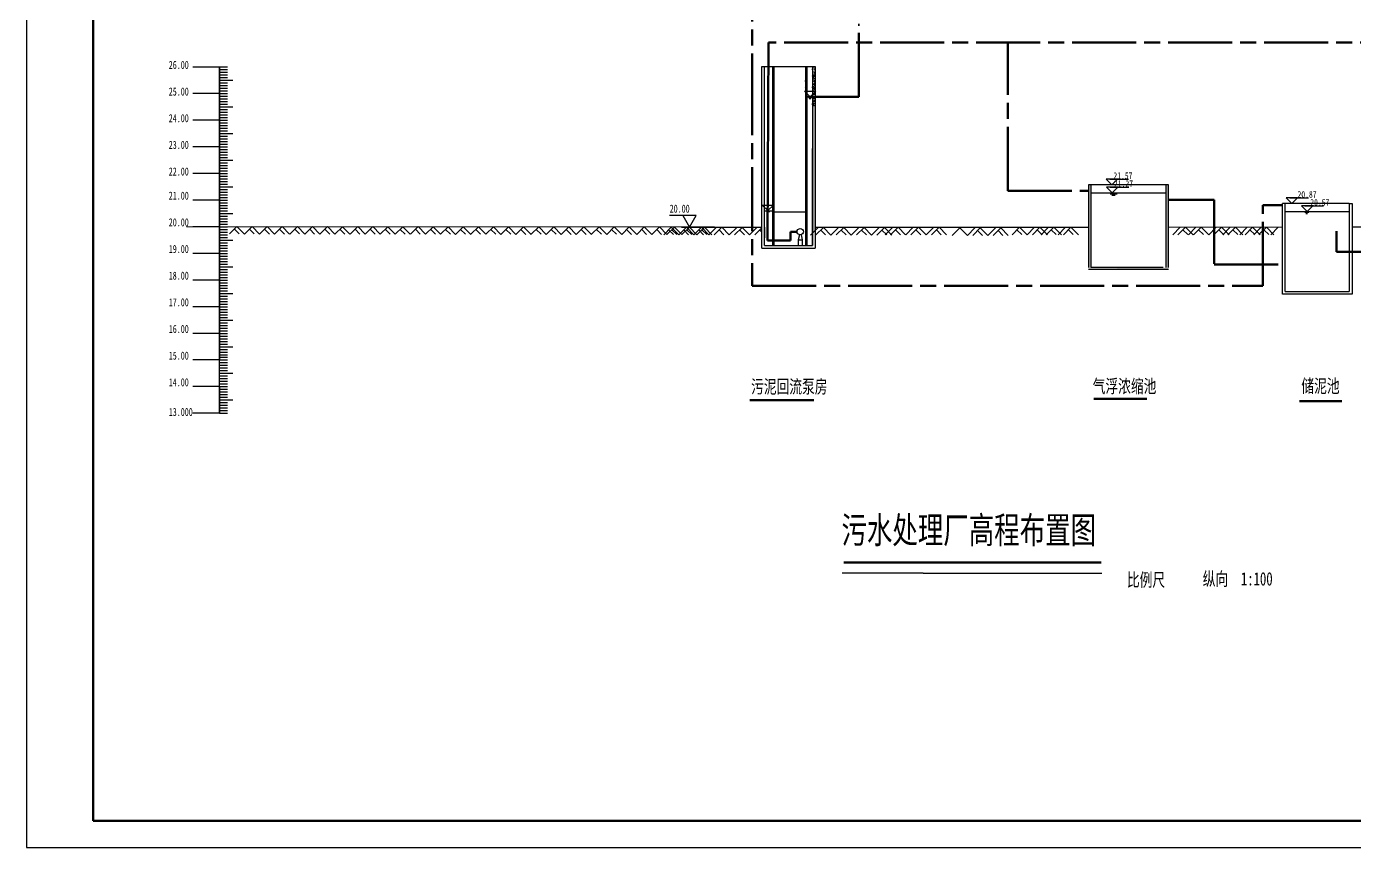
# Model space of a CAD drawing. Header units: millimetres. Extents: x 1678 to 6309, y 3797 to 4425.
# Drawn here: x 3637 to 4134.9, y 3813.7 to 4121.6 of the extents above; entities that cross this region are included whole.
import ezdxf
from ezdxf.enums import TextEntityAlignment as Align

# ---------------------------------------------------------------- set-up
doc = ezdxf.new("R2010")
doc.units = ezdxf.units.MM
for name, pattern in [('ACAD_ISO05W100', [33, 24, -3, 0, -3, 0, -3]), ('ACAD_ISO08W100', [36, 24, -3, 6, -3]), ('CENTER', [2, 1.25, -0.25, 0.25, -0.25])]:
    doc.linetypes.add(name, pattern=pattern)
for name, color, linetype in [('ZI', 50, 'Continuous'), ('地面', 7, 'Continuous'), ('文字', 7, 'Continuous'), ('比例尺', 7, 'Continuous'), ('污水构筑物', 250, 'Continuous')]:
    doc.layers.add(name, color=color, linetype=linetype)
for name, color, linetype, lineweight in [('回流污泥管', 82, 'ACAD_ISO05W100', 50), ('图层1', 7, 'Continuous', 53), ('标高', 250, 'Continuous', 20), ('污泥管线', 40, 'ACAD_ISO08W100', 50)]:
    doc.layers.add(name, color=color, linetype=linetype, lineweight=lineweight)
doc.styles.add('3', font='simfang.ttf', dxfattribs={"width": 0.7, "height": 3})
doc.styles.add('4', font='simfang.ttf', dxfattribs={"width": 0.7, "height": 8})
doc.styles.get("Standard").update_dxf_attribs({"font": 'arial.ttf'})
doc.styles.add('长仿宋', font='simfang.ttf', dxfattribs={"width": 0.7, "height": 4})
pattern_1 = [(50, (78122.5872, -102897.7678), (1.82184669, -0.159390855), [0.1905, -2.0955]), (355, (78122.5872, -102897.7678), (-0.35242826, 1.91056643), [0.1524, -1.6764]), (100.451, (78122.739, -102897.7811), (1.469425017, 1.751166878), [0.1619, -1.7809]), (46.1842, (78122.5872, -102897.2598), (2.71079041, -0.42042328), [0.28575, -3.14325]), (96.6356, (78122.813, -102897.2949), (2.374042345, 2.47425556), [0.24285, -2.67135]), (351.184, (78122.5872, -102897.2598), (2.37404606, 2.47425118), [0.2286, -2.5146]), (21, (78122.8412, -102897.3868), (1.516148798, -1.022655185), [0.1905, -2.0955]), (326, (78122.8412, -102897.3868), (0.618020283, 1.84187966), [0.1524, -1.6764]), (71.4514, (78122.9675, -102897.472), (2.134164908, 0.819228577), [0.1619, -1.7809]), (37.5, (78122.5872, -102897.7678), (0.0308860325, 0.8455503887), [0, -1.65608, 0, -1.7018, 0, -1.68275]), (7.5, (78122.5872, -102897.7678), (0.668196625, 1.001805748), [0, -0.97028, 0, -1.61798, 0, -0.64135]), (327.5, (78122.02076, -102897.7678), (1.3559059517, -0.05728744), [0, -0.635, 0, -1.9812, 0, -2.6289]), (317.5, (78121.7668, -102897.7678), (1.481291814, 0.25426491), [0, -0.8255, 0, -1.31572, 0, -1.8669])]

msp = doc.modelspace()

# ---------------------------------------------------------------- hatches: boundary and pattern name
h = msp.add_hatch()
h.set_pattern_fill('AR-CONC', color=256, scale=0.01, style=0)
h.set_pattern_definition(pattern_1)
h.paths.add_polyline_path([(3917.238, 4106.637), (3916.738, 4106.637), (3916.738, 4104.301), (3917.238, 4104.299)])
h = msp.add_hatch()
h.set_pattern_fill('AR-CONC', color=256, scale=0.01, style=0)
h.set_pattern_definition(pattern_1)
h.paths.add_polyline_path([(3929.559, 4106.637), (3929.059, 4106.637), (3929.059, 4103.842), (3929.559, 4103.847)])
h = msp.add_hatch()
h.set_pattern_fill('AR-CONC', color=256, scale=0.01, style=0)
h.set_pattern_definition(pattern_1)
h.paths.add_polyline_path([(3929.559, 4103.847), (3929.059, 4103.842), (3929.059, 4097.419), (3929.559, 4097.419)])
h = msp.add_hatch()
h.set_pattern_fill('AR-CONC', color=256, scale=0.01, style=0)
h.set_pattern_definition(pattern_1)
h.paths.add_polyline_path([(3932.706, 4106.637), (3931.706, 4106.637), (3931.706, 4103.867), (3932.706, 4103.876)])
h = msp.add_hatch()
h.set_pattern_fill('AR-CONC', color=256, scale=0.01, style=0)
h.set_pattern_definition(pattern_1)
h.paths.add_polyline_path([(3932.706, 4103.876), (3931.706, 4103.867), (3931.706, 4097.419), (3932.706, 4097.419)])
h = msp.add_hatch()
h.set_pattern_fill('AR-CONC', color=256, scale=0.01, style=0)
h.set_pattern_definition(pattern_1)
h.paths.add_polyline_path([(3929.559, 4096.534), (3929.059, 4097.034), (3929.059, 4039.538), (3929.559, 4039.538)])
h = msp.add_hatch()
h.set_pattern_fill('AR-CONC', color=256, scale=0.01, style=0)
h.set_pattern_definition(pattern_1)
h.paths.add_polyline_path([(3931.706, 4091.58), (3932.706, 4091.58), (3932.706, 4097.207), (3931.706, 4096.207)])
h = msp.add_hatch()
h.set_pattern_fill('AR-CONC', color=256, scale=0.01, style=0)
h.set_pattern_definition(pattern_1)
h.paths.add_polyline_path([(3931.706, 4044.194), (3932.706, 4045.203), (3932.706, 4091.58), (3931.706, 4091.58)])
h = msp.add_hatch()
h.set_pattern_fill('AR-CONC', color=256, scale=0.01, style=0)
h.set_pattern_definition([(50, (78181.6623, -102913.1455), (1.82184669, -0.159390855), [0.1905, -2.0955]), (355, (78181.6623, -102913.1455), (-0.35242826, 1.91056643), [0.1524, -1.6764]), (100.451, (78181.8141, -102913.1587), (1.469425017, 1.751166878), [0.1619, -1.7809]), (46.1842, (78181.6623, -102912.6375), (2.71079041, -0.42042328), [0.28575, -3.14325]), (96.6356, (78181.8882, -102912.6725), (2.374042345, 2.47425556), [0.24285, -2.67135]), (351.184, (78181.6623, -102912.6375), (2.37404606, 2.47425118), [0.2286, -2.5146]), (21, (78181.9163, -102912.7645), (1.516148798, -1.022655185), [0.1905, -2.0955]), (326, (78181.9163, -102912.7645), (0.618020283, 1.84187966), [0.1524, -1.6764]), (71.4514, (78182.0426, -102912.8497), (2.134164908, 0.819228577), [0.1619, -1.7809]), (37.5, (78181.6623, -102913.14545), (0.0308860325, 0.8455503887), [0, -1.65608, 0, -1.7018, 0, -1.68275]), (7.5, (78181.6623, -102913.14545), (0.668196625, 1.001805748), [0, -0.97028, 0, -1.61798, 0, -0.64135]), (327.5, (78181.09585, -102913.14545), (1.3559059517, -0.05728744), [0, -0.635, 0, -1.9812, 0, -2.6289]), (317.5, (78180.8418, -102913.1455), (1.481291814, 0.25426491), [0, -0.8255, 0, -1.31572, 0, -1.8669])])
h.paths.add_polyline_path([(4036.143, 4031.222), (4036.143, 4062.313), (4035.143, 4062.313), (4035.143, 4031.222), (4035.143, 4030.973), (4038.143, 4030.973), (4038.153, 4030.983), (4038.162, 4030.973), (4045.777, 4030.973), (4045.779, 4030.975), (4046.127, 4030.622), (4065.143, 4030.622), (4065.143, 4031.313), (4065.143, 4036.483), (4064.143, 4036.483), (4064.143, 4031.313), (4064.143, 4031.222), (4063.143, 4031.222)])
h = msp.add_hatch()
h.set_pattern_fill('AR-CONC', color=256, scale=0.01, style=0)
h.set_pattern_definition([(50, (78055.6153, -102913.061), (1.82184669, -0.159390855), [0.1905, -2.0955]), (355, (78055.6153, -102913.061), (-0.35242826, 1.91056643), [0.1524, -1.6764]), (100.451, (78055.7671, -102913.0743), (1.469425017, 1.751166878), [0.1619, -1.7809]), (46.1842, (78055.6153, -102912.553), (2.71079041, -0.42042328), [0.28575, -3.14325]), (96.6356, (78055.8412, -102912.588), (2.374042345, 2.47425556), [0.24285, -2.67135]), (351.184, (78055.6153, -102912.553), (2.37404606, 2.47425118), [0.2286, -2.5146]), (21, (78055.8693, -102912.68), (1.516148798, -1.022655185), [0.1905, -2.0955]), (326, (78055.8693, -102912.68), (0.618020283, 1.84187966), [0.1524, -1.6764]), (71.4514, (78055.9957, -102912.7652), (2.134164908, 0.819228577), [0.1619, -1.7809]), (37.5, (78055.6153, -102913.061), (0.0308860325, 0.8455503887), [0, -1.65608, 0, -1.7018, 0, -1.68275]), (7.5, (78055.6153, -102913.061), (0.668196625, 1.001805748), [0, -0.97028, 0, -1.61798, 0, -0.64135]), (327.5, (78055.0489, -102913.061), (1.3559059517, -0.05728744), [0, -0.635, 0, -1.9812, 0, -2.6289]), (317.5, (78054.7949, -102913.061), (1.481291814, 0.25426491), [0, -0.8255, 0, -1.31572, 0, -1.8669])])
h.paths.add_polyline_path([(4065.143, 4062.313), (4064.143, 4062.313), (4064.143, 4031.313), (4065.143, 4031.313)])
h.paths.add_polyline_path([(4036.143, 4062.313), (4035.143, 4062.313), (4035.143, 4031.222), (4036.143, 4031.222)])

# ---------------------------------------------------------------- linework, layer by layer
for p, q in [((3636.985, 4407.731), (3636.985, 3813.731)), ((3699.381, 4106.569), (3709.381, 4106.569)), ((3709.381, 3976.569), (3709.381, 4106.63)), ((3709.381, 4106.569), (3712.381, 4106.569)), ((3709.381, 4105.569), (3712.381, 4105.569)), ((3709.381, 4104.569), (3712.381, 4104.569)), ((3709.381, 4103.569), (3712.381, 4103.569)), ((3709.381, 4102.569), (3712.381, 4102.569)), ((3709.381, 4101.569), (3714.381, 4101.569)), ((3709.381, 4100.569), (3712.381, 4100.569)), ((3709.381, 4099.569), (3712.381, 4099.569)), ((3709.381, 4098.569), (3712.381, 4098.569)), ((3709.381, 4096.569), (3699.381, 4096.569)), ((3709.381, 4097.569), (3712.381, 4097.569)), ((3709.381, 4096.569), (3712.381, 4096.569)), ((3709.381, 4095.569), (3712.381, 4095.569)), ((3709.381, 4094.569), (3712.381, 4094.569)), ((3709.381, 4093.569), (3712.381, 4093.569)), ((3931.442, 4094.886), (3930.199, 4094.886)), ((3931.016, 4094.488), (3930.416, 4094.488)), ((3709.381, 4092.569), (3712.381, 4092.569)), ((3709.381, 4091.569), (3714.381, 4091.569)), ((3709.381, 4090.569), (3712.381, 4090.569)), ((3709.381, 4089.569), (3712.381, 4089.569)), ((3709.381, 4088.569), (3712.381, 4088.569)), ((3709.381, 4086.569), (3699.381, 4086.569)), ((3709.381, 4087.569), (3712.381, 4087.569)), ((3709.381, 4086.569), (3712.381, 4086.569)), ((3709.381, 4085.569), (3712.381, 4085.569)), ((3709.381, 4084.569), (3712.381, 4084.569)), ((3709.381, 4083.569), (3712.381, 4083.569)), ((3709.381, 4082.569), (3712.381, 4082.569)), ((3709.381, 4081.569), (3714.381, 4081.569)), ((3709.381, 4080.569), (3712.381, 4080.569)), ((3709.381, 4079.569), (3712.381, 4079.569)), ((3709.381, 4078.569), (3712.381, 4078.569)), ((3709.381, 4076.569), (3699.381, 4076.569)), ((3709.381, 4077.569), (3712.381, 4077.569)), ((3709.381, 4076.569), (3712.381, 4076.569)), ((3709.381, 4075.569), (3712.381, 4075.569)), ((3709.381, 4074.569), (3712.381, 4074.569)), ((3709.381, 4073.569), (3712.381, 4073.569)), ((3709.381, 4072.569), (3712.381, 4072.569)), ((3709.381, 4071.569), (3714.381, 4071.569)), ((3709.381, 4070.569), (3712.381, 4070.569)), ((3709.381, 4069.569), (3712.381, 4069.569)), ((3709.381, 4068.569), (3712.381, 4068.569)), ((3709.381, 4066.569), (3699.381, 4066.569)), ((3709.381, 4067.569), (3712.381, 4067.569)), ((3709.381, 4066.569), (3712.381, 4066.569)), ((3709.381, 4065.569), (3712.381, 4065.569)), ((3709.381, 4064.569), (3712.381, 4064.569)), ((3709.381, 4063.569), (3712.381, 4063.569)), ((3709.381, 4062.569), (3712.381, 4062.569)), ((3709.381, 4061.569), (3714.381, 4061.569)), ((3709.381, 4060.569), (3712.381, 4060.569)), ((3709.381, 4059.569), (3712.381, 4059.569)), ((3709.381, 4058.569), (3709.389, 4059.269)), ((3709.381, 4058.569), (3712.381, 4058.569)), ((3709.381, 4058.569), (3709.381, 4058.569)), ((4035.143, 4062.313), (4035.143, 4031.222)), ((4036.143, 4031.222), (4036.143, 4062.313)), ((4036.143, 4059.313), (4064.143, 4059.313)), ((4043.317, 4058.879), (4045.97, 4058.879)), ((4043.883, 4058.432), (4045.195, 4058.432)), ((4064.143, 4062.313), (4064.143, 4031.313)), ((4065.143, 4031.313), (4065.143, 4062.313)), ((3709.381, 4056.569), (3699.381, 4056.569)), ((3709.381, 4057.569), (3712.381, 4057.569)), ((3709.381, 4056.569), (3712.381, 4056.569)), ((3709.381, 4055.569), (3712.381, 4055.569)), ((3709.381, 4054.569), (3712.381, 4054.569)), ((3709.381, 4053.569), (3712.381, 4053.569)), ((4132.968, 4055.269), (4107.968, 4055.253)), ((4132.968, 4055.269), (4134.078, 4055.269)), ((3709.381, 4052.569), (3712.381, 4052.569)), ((3709.381, 4051.569), (3709.381, 4052.269)), ((3709.381, 4051.569), (3714.381, 4051.569)), ((3709.381, 4050.569), (3712.381, 4050.569)), ((3709.381, 4049.569), (3712.381, 4049.569)), ((3709.381, 4048.569), (3712.381, 4048.569)), ((3915.644, 4052.173), (3914.4, 4052.173)), ((3915.217, 4051.776), (3914.617, 4051.776)), ((4108.968, 4052.269), (4132.968, 4052.269)), ((4108.968, 4052.269), (4132.968, 4052.269)), ((4116.263, 4051.979), (4117.835, 4051.979)), ((4116.745, 4051.574), (4117.353, 4051.574)), ((3709.381, 4046.569), (3699.381, 4046.569)), ((3709.381, 4047.569), (3712.381, 4047.569)), ((3709.381, 4046.569), (3712.381, 4046.569)), ((3709.381, 4045.569), (3712.381, 4045.569)), ((3709.381, 4044.569), (3712.381, 4044.569)), ((3709.381, 4043.569), (3712.381, 4043.569)), ((3986.947, 4046.412), (4006.068, 4046.345)), ((3709.381, 4042.569), (3712.381, 4042.569)), ((3709.381, 4041.569), (3714.381, 4041.569)), ((3709.381, 4040.569), (3712.381, 4040.569)), ((3709.381, 4039.569), (3712.381, 4039.569)), ((3709.381, 4038.569), (3712.381, 4038.569)), ((3709.381, 4036.569), (3699.381, 4036.569)), ((3709.381, 4037.569), (3712.381, 4037.569)), ((3709.381, 4036.569), (3712.381, 4036.569)), ((3709.381, 4035.569), (3712.381, 4035.569)), ((3709.381, 4034.569), (3712.381, 4034.569)), ((3709.381, 4033.569), (3712.381, 4033.569)), ((3709.381, 4032.569), (3712.381, 4032.569)), ((3709.381, 4031.569), (3714.381, 4031.569)), ((3709.381, 4030.569), (3712.381, 4030.569)), ((3709.381, 4029.569), (3712.381, 4029.569)), ((3709.381, 4028.569), (3712.381, 4028.569)), ((4063.143, 4031.222), (4036.143, 4031.222)), ((3709.381, 4026.569), (3699.381, 4026.569)), ((3709.381, 4027.569), (3712.381, 4027.569)), ((3709.381, 4026.569), (3712.381, 4026.569)), ((3709.381, 4025.569), (3712.381, 4025.569)), ((3709.381, 4024.569), (3712.381, 4024.569)), ((3709.381, 4023.569), (3712.381, 4023.569)), ((3709.381, 4022.569), (3712.381, 4022.569)), ((3709.381, 4021.569), (3714.381, 4021.569)), ((3709.381, 4020.569), (3712.381, 4020.569)), ((3709.381, 4019.569), (3712.381, 4019.569)), ((3709.381, 4018.569), (3712.381, 4018.569)), ((3709.381, 4016.569), (3699.381, 4016.569)), ((3709.381, 4017.569), (3712.381, 4017.569)), ((3709.381, 4016.569), (3712.381, 4016.569)), ((3709.381, 4015.569), (3712.381, 4015.569)), ((3709.381, 4014.569), (3712.381, 4014.569)), ((3709.381, 4013.569), (3712.381, 4013.569)), ((3709.381, 4012.569), (3712.381, 4012.569)), ((3709.381, 4011.569), (3714.381, 4011.569)), ((3709.381, 4010.569), (3712.381, 4010.569)), ((3709.381, 4009.569), (3712.381, 4009.569)), ((3709.381, 4008.569), (3712.381, 4008.569)), ((3709.381, 4006.569), (3699.381, 4006.569)), ((3709.381, 4007.569), (3712.381, 4007.569)), ((3709.381, 4006.569), (3712.381, 4006.569)), ((3709.381, 4005.569), (3712.381, 4005.569)), ((3709.381, 4004.569), (3712.381, 4004.569)), ((3709.381, 4003.569), (3712.381, 4003.569)), ((3709.381, 4002.569), (3712.381, 4002.569)), ((3709.381, 4001.569), (3714.381, 4001.569)), ((3709.381, 4000.569), (3712.381, 4000.569)), ((3709.381, 3999.569), (3712.381, 3999.569)), ((3709.381, 3998.569), (3712.381, 3998.569)), ((3709.381, 3996.569), (3699.381, 3996.569)), ((3709.381, 3997.569), (3712.381, 3997.569)), ((3709.381, 3996.569), (3712.381, 3996.569)), ((3709.381, 3995.569), (3712.381, 3995.569)), ((3709.381, 3994.569), (3712.381, 3994.569)), ((3709.381, 3993.569), (3712.381, 3993.569)), ((3709.381, 3992.569), (3712.381, 3992.569)), ((3709.381, 3991.569), (3714.381, 3991.569)), ((3709.381, 3990.569), (3712.381, 3990.569)), ((3709.381, 3989.569), (3712.381, 3989.569)), ((3709.381, 3988.569), (3712.381, 3988.569)), ((3709.381, 3986.569), (3699.381, 3986.569)), ((3709.381, 3987.569), (3712.381, 3987.569)), ((3709.381, 3986.569), (3709.381, 3976.569)), ((3709.381, 3986.569), (3712.381, 3986.569)), ((3709.381, 3985.569), (3712.381, 3985.569)), ((3709.381, 3984.569), (3712.381, 3984.569)), ((3709.381, 3983.569), (3712.381, 3983.569)), ((3709.381, 3982.569), (3712.381, 3982.569)), ((3709.381, 3981.569), (3714.381, 3981.569)), ((3709.381, 3980.569), (3712.381, 3980.569)), ((3709.381, 3979.569), (3712.381, 3979.569)), ((3709.381, 3978.569), (3712.381, 3978.569)), ((3709.381, 3976.569), (3699.381, 3976.569)), ((3709.381, 3977.569), (3712.381, 3977.569)), ((3709.381, 3976.569), (3712.381, 3976.569)), ((3636.985, 3813.731), (4477.985, 3813.731))]:
    msp.add_line(p, q)
at = {"lineweight": -3}
for p, q in [((3912.706, 4038.538), (3912.706, 4106.686)), ((3912.706, 4106.637), (3932.706, 4106.637)), ((3913.706, 4039.538), (3913.706, 4106.637)), ((3916.738, 4106.648), (3916.738, 4039.538)), ((3917.238, 4106.619), (3917.238, 4039.538)), ((3929.059, 4106.637), (3929.059, 4039.538)), ((3929.559, 4106.637), (3929.559, 4039.538)), ((3931.706, 4106.637), (3931.706, 4039.538)), ((3932.706, 4106.637), (3932.706, 4038.538)), ((3931.709, 4095.232), (3929.562, 4095.232)), ((3931.706, 4039.538), (3931.706, 4075.951)), ((3931.706, 4046.351), (3931.706, 4074.151)), ((4107.968, 4021.321), (4107.968, 4055.253)), ((4107.968, 4021.321), (4107.968, 4055.253)), ((4108.968, 4022.321), (4108.968, 4055.269)), ((4132.968, 4055.269), (4132.968, 4022.321)), ((4134.078, 4055.269), (4134.066, 4021.321)), ((3913.612, 4052.581), (3916.486, 4052.581)), ((3917.193, 4052.146), (3929.092, 4052.146)), ((3913.706, 4046.351), (3913.706, 4042.451)), ((3912.706, 4038.538), (3932.706, 4038.538)), ((3913.706, 4039.538), (3931.706, 4039.538)), ((4134.066, 4021.321), (4107.968, 4021.321))]:
    msp.add_line(p, q, dxfattribs=at)
at = {"color": 2, "linetype": 'CENTER', "lineweight": 53, "ltscale": 10}
for p, q in [((3925.909, 4044.695), (3923.483, 4044.695)), ((3923.483, 4044.695), (3923.483, 4041.439))]:
    msp.add_line(p, q, dxfattribs=at)
at = {"lineweight": 53}
for p, q in [((3908.186, 3981.528), (3926.869, 3981.528)), ((3926.045, 3981.528), (3932.204, 3981.528)), ((4037.243, 3982.052), (4054.955, 3982.052)), ((4054.131, 3982.052), (4057.114, 3982.052)), ((4114.341, 3981.186), (4130.223, 3981.186))]:
    msp.add_line(p, q, dxfattribs=at)
at = {"layer": 'Defpoints', "lineweight": -3}
for p, q in [((4041.795, 4064.435), (4043.917, 4062.313)), ((4046.038, 4064.435), (4041.795, 4064.435)), ((4043.142, 4064.435), (4050.142, 4064.435)), ((4043.917, 4062.313), (4046.038, 4064.435)), ((4065.143, 4062.313), (4035.143, 4062.313)), ((4064.143, 4062.313), (4036.143, 4062.313)), ((4041.998, 4061.435), (4044.12, 4059.313)), ((4046.241, 4061.435), (4041.998, 4061.435)), ((4043.345, 4061.435), (4050.345, 4061.435)), ((4044.12, 4059.313), (4046.241, 4061.435)), ((4109.326, 4057.377), (4111.447, 4055.256)), ((4113.568, 4057.377), (4109.326, 4057.377)), ((4110.673, 4057.377), (4117.673, 4057.377)), ((4111.447, 4055.256), (4113.568, 4057.377)), ((4115.022, 4054.391), (4117.144, 4052.269)), ((4119.265, 4054.391), (4115.022, 4054.391)), ((4116.369, 4054.391), (4123.369, 4054.391)), ((4117.144, 4052.269), (4119.265, 4054.391))]:
    msp.add_line(p, q, dxfattribs=at)
at = {"layer": 'ZI'}
for p, q in [((4035.143, 4032.453), (4035.143, 4031.853)), ((4035.143, 4030.622), (4065.143, 4030.622))]:
    msp.add_line(p, q, dxfattribs=at)
at = {"layer": '回流污泥管'}
for p, q in [((3949.093, 4095.315), (3949.093, 4167.285)), ((3930.813, 4095.315), (3949.093, 4095.315))]:
    msp.add_line(p, q, dxfattribs=at)
at = {"layer": '图层1'}
for p, q in [((3661.985, 4397.731), (3661.985, 3823.731)), ((3973.253, 3920.628), (3943.394, 3920.628)), ((3973.253, 3920.628), (4013.926, 3920.628)), ((4013.926, 3920.628), (4039.999, 3920.628)), ((3661.985, 3823.731), (4467.985, 3823.731))]:
    msp.add_line(p, q, dxfattribs=at)
at = {"layer": '地面', "lineweight": -3}
for p, q in [((3882.52, 4046.351), (3696.933, 4046.569)), ((3894.968, 4046.351), (3709.381, 4046.569)), ((3714.9, 4045.683), (3716.742, 4043.866)), ((3720.541, 4045.66), (3722.384, 4043.844)), ((3726.183, 4045.638), (3728.026, 4043.821)), ((3731.825, 4045.615), (3733.667, 4043.798)), ((3737.53, 4045.656), (3739.373, 4043.84)), ((3743.172, 4045.634), (3745.014, 4043.817)), ((3748.813, 4045.611), (3750.656, 4043.794)), ((3754.455, 4045.589), (3756.298, 4043.772)), ((3760.161, 4045.63), (3762.003, 4043.813)), ((3765.802, 4045.607), (3767.645, 4043.79)), ((3771.444, 4045.585), (3773.286, 4043.768)), ((3777.085, 4045.562), (3778.928, 4043.745)), ((3782.791, 4045.603), (3784.633, 4043.786)), ((3788.433, 4045.581), (3790.275, 4043.764)), ((3794.074, 4045.558), (3795.917, 4043.741)), ((3799.716, 4045.535), (3801.558, 4043.718)), ((3805.421, 4045.576), (3807.264, 4043.76)), ((3811.063, 4045.554), (3812.906, 4043.737)), ((3816.705, 4045.531), (3818.547, 4043.714)), ((3822.346, 4045.509), (3824.189, 4043.692)), ((3828.052, 4045.55), (3829.894, 4043.733)), ((3833.693, 4045.527), (3835.536, 4043.71)), ((3839.335, 4045.505), (3841.178, 4043.688)), ((3844.977, 4045.482), (3846.819, 4043.665)), ((3850.714, 4045.555), (3852.557, 4043.738)), ((3856.356, 4045.532), (3858.198, 4043.716)), ((3861.997, 4045.51), (3863.84, 4043.693)), ((3867.639, 4045.487), (3869.482, 4043.67)), ((3873.281, 4045.465), (3875.123, 4043.648)), ((3877.758, 4045.397), (3879.6, 4043.58)), ((3878.922, 4045.442), (3880.765, 4043.625)), ((3882.52, 4046.351), (3912.706, 4046.351)), ((3883.399, 4045.374), (3885.242, 4043.557)), ((3884.564, 4045.419), (3886.406, 4043.603)), ((3889.041, 4045.352), (3890.883, 4043.535)), ((3890.206, 4045.397), (3892.048, 4043.58)), ((3895.662, 4046.336), (3892.845, 4043.496)), ((3896.667, 4045.344), (3898.51, 4043.527)), ((3903.288, 4046.329), (3900.471, 4043.489)), ((3904.294, 4045.337), (3906.136, 4043.52)), ((3910.877, 4046.329), (3908.06, 4043.489)), ((3911.883, 4045.337), (3912.706, 4044.525)), ((3933.786, 4046.292), (3930.969, 4043.452)), ((3932.706, 4046.412), (3986.947, 4046.412)), ((3934.792, 4045.3), (3936.634, 4043.483)), ((3941.42, 4046.292), (3938.603, 4043.452)), ((3942.426, 4045.3), (3944.268, 4043.483)), ((3949.046, 4046.284), (3946.229, 4043.444)), ((3950.052, 4045.293), (3951.894, 4043.476)), ((3956.673, 4046.277), (3953.856, 4043.437)), ((3957.678, 4045.285), (3959.521, 4043.468)), ((3961.818, 4046.368), (3959.001, 4043.528)), ((3962.823, 4045.376), (3964.666, 4043.559)), ((3969.451, 4046.368), (3966.634, 4043.528)), ((3970.457, 4045.376), (3972.3, 4043.559)), ((3977.136, 4046.368), (3974.319, 4043.528)), ((3978.142, 4045.376), (3979.984, 4043.559)), ((3992.589, 4046.126), (3989.772, 4043.286)), ((3993.594, 4045.134), (3995.437, 4043.317)), ((4000.273, 4046.126), (3997.456, 4043.286)), ((4001.279, 4045.134), (4003.121, 4043.317)), ((4006.068, 4046.345), (4035.143, 4046.403)), ((4008.368, 4045.403), (4010.211, 4043.586)), ((4014.988, 4046.386), (4012.171, 4043.546)), ((4015.994, 4045.394), (4017.836, 4043.577)), ((4020.234, 4046.331), (4017.417, 4043.492)), ((4021.201, 4045.398), (4023.043, 4043.581)), ((4026.623, 4046.403), (4023.806, 4043.563)), ((4027.629, 4045.411), (4029.471, 4043.594)), ((4065.143, 4046.398), (4107.968, 4046.516)), ((4069.571, 4046.403), (4066.754, 4043.563)), ((4070.577, 4045.411), (4072.419, 4043.594)), ((4075.451, 4046.394), (4072.634, 4043.554)), ((4076.457, 4045.403), (4078.299, 4043.586)), ((4083.077, 4046.386), (4080.26, 4043.546)), ((4084.082, 4045.394), (4085.925, 4043.577)), ((4088.322, 4046.331), (4085.506, 4043.492)), ((4089.29, 4045.398), (4091.132, 4043.581)), ((4094.712, 4046.403), (4091.895, 4043.563)), ((4095.717, 4045.411), (4097.56, 4043.594)), ((4099.958, 4046.348), (4097.141, 4043.508)), ((4100.925, 4045.415), (4102.767, 4043.598)), ((4106.347, 4046.419), (4103.53, 4043.579)), ((4133.995, 4046.516), (4209.966, 4046.516))]:
    msp.add_line(p, q, dxfattribs=at)
for points in [[(3718.704, 4043.827), (3715.894, 4046.675), (3713.062, 4043.85)], [(3724.345, 4043.805), (3721.536, 4046.652), (3718.704, 4043.827)], [(3729.987, 4043.782), (3727.177, 4046.63), (3724.345, 4043.805)], [(3735.628, 4043.76), (3732.819, 4046.607), (3729.987, 4043.782)], [(3741.334, 4043.801), (3738.525, 4046.648), (3735.692, 4043.823)], [(3746.976, 4043.778), (3744.166, 4046.626), (3741.334, 4043.801)], [(3752.617, 4043.756), (3749.808, 4046.603), (3746.976, 4043.778)], [(3758.259, 4043.733), (3755.449, 4046.58), (3752.617, 4043.756)], [(3763.964, 4043.774), (3761.155, 4046.621), (3758.323, 4043.797)], [(3769.606, 4043.752), (3766.797, 4046.599), (3763.964, 4043.774)], [(3775.248, 4043.729), (3772.438, 4046.576), (3769.606, 4043.752)], [(3780.889, 4043.706), (3778.08, 4046.554), (3775.248, 4043.729)], [(3786.595, 4043.748), (3783.785, 4046.595), (3780.953, 4043.77)], [(3792.236, 4043.725), (3789.427, 4046.572), (3786.595, 4043.748)], [(3797.878, 4043.702), (3795.069, 4046.55), (3792.236, 4043.725)], [(3803.52, 4043.68), (3800.71, 4046.527), (3797.878, 4043.702)], [(3809.225, 4043.721), (3806.416, 4046.568), (3803.584, 4043.743)], [(3814.867, 4043.698), (3812.057, 4046.546), (3809.225, 4043.721)], [(3820.508, 4043.676), (3817.699, 4046.523), (3814.867, 4043.698)], [(3826.15, 4043.653), (3823.341, 4046.5), (3820.508, 4043.676)], [(3831.856, 4043.694), (3829.046, 4046.542), (3826.214, 4043.717)], [(3837.497, 4043.672), (3834.688, 4046.519), (3831.856, 4043.694)], [(3843.139, 4043.649), (3840.329, 4046.496), (3837.497, 4043.672)], [(3848.78, 4043.626), (3845.971, 4046.474), (3843.139, 4043.649)], [(3854.518, 4043.699), (3851.708, 4046.547), (3848.876, 4043.722)], [(3860.16, 4043.677), (3857.35, 4046.524), (3854.518, 4043.699)], [(3865.801, 4043.654), (3862.992, 4046.502), (3860.16, 4043.677)], [(3871.443, 4043.632), (3868.633, 4046.479), (3865.801, 4043.654)], [(3877.084, 4043.609), (3874.275, 4046.456), (3871.443, 4043.632)], [(3881.561, 4043.541), (3878.752, 4046.389), (3875.92, 4043.564)], [(3882.726, 4043.586), (3879.917, 4046.434), (3877.084, 4043.609)], [(3887.203, 4043.519), (3884.394, 4046.366), (3881.561, 4043.541)], [(3888.368, 4043.564), (3885.558, 4046.411), (3882.726, 4043.586)], [(3892.845, 4043.496), (3890.035, 4046.343), (3887.203, 4043.519)], [(3894.009, 4043.541), (3891.2, 4046.389), (3888.368, 4043.564)], [(3900.471, 4043.489), (3897.662, 4046.336), (3894.829, 4043.511)], [(3908.097, 4043.481), (3905.288, 4046.329), (3902.456, 4043.504)], [(3912.706, 4046.158), (3910.045, 4043.504)], [(3938.596, 4043.444), (3935.786, 4046.292), (3932.954, 4043.467)], [(3946.229, 4043.444), (3943.42, 4046.292), (3940.588, 4043.467)], [(3953.856, 4043.437), (3951.046, 4046.284), (3948.214, 4043.46)], [(3961.482, 4043.43), (3958.673, 4046.277), (3955.84, 4043.452)], [(3966.627, 4043.52), (3963.818, 4046.368), (3960.985, 4043.543)], [(3974.261, 4043.52), (3971.451, 4046.368), (3968.619, 4043.543)], [(3981.945, 4043.52), (3979.136, 4046.368), (3976.304, 4043.543)], [(3989.764, 4043.279), (3986.955, 4046.126), (3984.123, 4043.301)], [(3997.398, 4043.279), (3994.589, 4046.126), (3991.756, 4043.301)], [(4005.083, 4043.279), (4002.273, 4046.126), (3999.441, 4043.301)], [(4012.172, 4043.547), (4009.363, 4046.394), (4006.53, 4043.57)], [(4019.798, 4043.539), (4016.988, 4046.386), (4014.156, 4043.561)], [(4025.005, 4043.542), (4022.195, 4046.39), (4019.363, 4043.565)], [(4031.433, 4043.555), (4028.623, 4046.403), (4025.791, 4043.578)], [(4074.381, 4043.555), (4071.571, 4046.403), (4068.739, 4043.578)], [(4080.261, 4043.547), (4077.451, 4046.394), (4074.619, 4043.57)], [(4087.886, 4043.539), (4085.077, 4046.386), (4082.244, 4043.561)], [(4093.093, 4043.542), (4090.284, 4046.39), (4087.452, 4043.565)], [(4099.521, 4043.555), (4096.712, 4046.403), (4093.88, 4043.578)], [(4099.521, 4043.555), (4096.712, 4046.403), (4093.88, 4043.578)], [(4104.728, 4043.559), (4101.919, 4046.406), (4099.087, 4043.582)]]:
    msp.add_lwpolyline(points, dxfattribs=at)
at = {"layer": '文字'}
for p, q in [((3973.253, 3916.593), (3942.829, 3916.593)), ((3973.253, 3916.593), (4014.718, 3916.593)), ((4014.718, 3916.593), (4040.188, 3916.593))]:
    msp.add_line(p, q, dxfattribs=at)
at = {"layer": '标高'}
for p, q in [((3928.674, 4097.419), (3930.796, 4095.297)), ((3930.796, 4095.297), (3932.917, 4097.419)), ((3912.876, 4054.706), (3914.998, 4052.585)), ((3914.998, 4052.585), (3917.119, 4054.706))]:
    msp.add_line(p, q, dxfattribs=at)
at = {"layer": '标高', "lineweight": -3}
for p, q in [((3928.674, 4097.419), (3932.917, 4097.419)), ((3912.876, 4054.706), (3917.119, 4054.706))]:
    msp.add_line(p, q, dxfattribs=at)
at = {"layer": '比例尺', "lineweight": -3}
for p, q in [((3709.381, 4106.529), (3709.381, 3996.53)), ((3709.381, 4076.53), (3709.381, 4080.12)), ((3926.815, 4043.499), (3926.344, 4041.608)), ((3927.394, 4043.499), (3927.865, 4041.608)), ((3926.344, 4041.608), (3926.344, 4039.538)), ((3926.344, 4041.608), (3927.865, 4041.608)), ((3927.865, 4041.608), (3927.865, 4039.538)), ((3709.381, 3996.53), (3709.381, 4005.7)), ((3709.381, 3996.53), (3709.381, 4004.8)), ((3709.381, 3996.53), (3709.381, 3999.8))]:
    msp.add_line(p, q, dxfattribs=at)
at = {"layer": '比例尺'}
msp.add_lwpolyline([(3883.057, 4050.74), (3885.558, 4046.411), (3888.057, 4050.74), (3878.057, 4050.74)], dxfattribs=at)
at = {"layer": '比例尺', "lineweight": -3}
msp.add_circle((3927.104, 4044.695), 1.196, dxfattribs=at)
at = {"layer": '污水构筑物', "lineweight": -3}
for p, q in [((3929.523, 4095.315), (3932.085, 4095.314)), ((4108.968, 4022.321), (4132.968, 4022.321))]:
    msp.add_line(p, q, dxfattribs=at)
at = {"layer": '污泥管线'}
for p, q in [((3909.015, 4183.509), (3909.015, 4104.868)), ((4197.044, 4115.696), (3915.229, 4115.703)), ((4004.947, 4060.07), (4004.947, 4115.701)), ((3909.015, 4104.868), (3909.015, 4024.332)), ((4004.947, 4060.07), (4035.143, 4060.07)), ((4065.143, 4056.615), (4082.326, 4056.615)), ((4082.326, 4056.615), (4082.326, 4032.39)), ((4100.622, 4024.332), (4100.622, 4054.602)), ((4100.622, 4054.602), (4107.968, 4054.602)), ((4128.208, 4044.938), (4128.208, 4037.127)), ((3914.779, 4041.407), (3923.483, 4041.439)), ((4128.208, 4037.127), (4167.206, 4037.127)), ((4082.326, 4032.39), (4107.968, 4032.39)), ((3909.015, 4024.332), (4100.622, 4024.332))]:
    msp.add_line(p, q, dxfattribs=at)
at = {"layer": '污泥管线', "linetype": 'ByBlock', "lineweight": 50}
msp.add_line((3915.229, 4115.703), (3914.779, 4041.407), dxfattribs=at)

# ---------------------------------------------------------------- texts
for s, insert, char_height, width, attachment_point, style in [('26.00', (3690.308, 4108.767), 3, 26.64444, 1, '3'), ('25.00', (3690.308, 4098.767), 3, 26.64444, 1, '3'), ('24.00', (3690.308, 4088.767), 3, 26.64444, 1, '3'), ('23.00', (3690.308, 4078.767), 3, 26.64444, 1, '3'), ('22.00', (3690.308, 4068.767), 3, 26.64444, 1, '3'), ('21.57', (4048.102, 4064.435), 2.5, 4.12879, 8, '长仿宋'), ('21.00', (3690.308, 4059.714), 3, 26.64444, 1, '3'), ('20.87', (4113.568, 4057.377), 2.5, 5.42824, 7, '长仿宋'), ('20.00', (3690.308, 4049.714), 3, 26.64444, 1, '3'), ('19.00', (3690.308, 4039.714), 3, 26.64444, 1, '3'), ('18.00', (3690.308, 4029.714), 3, 26.64444, 1, '3'), ('17.00', (3690.308, 4019.714), 3, 26.64444, 1, '3'), ('16.00', (3690.308, 4009.714), 3, 26.64444, 1, '3'), ('15.00', (3690.308, 3999.714), 3, 26.64444, 1, '3'), ('14.00', (3690.308, 3989.714), 3, 26.64444, 1, '3'), ('13.000', (3690.308, 3978.579), 3, 26.64444, 1, '3')]:
    msp.add_mtext(s, dxfattribs=dict(insert=insert, char_height=char_height, width=width, attachment_point=attachment_point, style=style))
at = {"lineweight": 53, "char_height": 5, "width": 43.51545, "attachment_point": 1, "style": '4'}
for s, insert in [('{\\fFangSong_GB2312|b0|i0|c134|p49;污泥回流泵房}', (3908.678, 3989.094)), ('{\\fFangSong_GB2312|b0|i0|c134|p49;气浮浓缩池}', (4036.765, 3989.255))]:
    msp.add_mtext(s, dxfattribs=dict(at, insert=insert))
at = {"lineweight": -3, "insert": (4115.016, 3989.318), "char_height": 5, "width": 62.86532, "attachment_point": 1, "style": '4'}
msp.add_mtext('{\\fFangSong_GB2312|b0|i0|c134|p49;储泥池}', dxfattribs=at)
at = {"layer": 'Defpoints', "lineweight": -3, "char_height": 2.5, "attachment_point": 8, "style": '长仿宋'}
for s, insert, width in [('21.27', (4048.316, 4061.435), 4.14966), ('20.57', (4121.928, 4054.391), 5.32636)]:
    msp.add_mtext(s, dxfattribs=dict(at, insert=insert, width=width))
at = {"layer": '文字', "attachment_point": 5}
for s, insert, char_height, width in [('{\\fFangSong_GB2312|b0|i0|c134|p49;\\W0.7;污水处理厂高程布置图}', (3990.284, 3932.241), 10, 115.24882), ('{\\fFangSong|b0|i0|c134|p49;\\W0.7;比例尺}', (4056.768, 3913.839), 5, 41.08736), ('{\\fFangSong|b0|i0|c134|p49;\\W0.7;纵向  1:100}', (4091.141, 3914.216), 5, 33.50958)]:
    msp.add_mtext(s, dxfattribs=dict(at, insert=insert, char_height=char_height, width=width))
at = {"layer": '比例尺', "lineweight": -3, "style": '3', "width": 0.7}
msp.add_text('20.00', height=3, dxfattribs=at).set_placement((3878.142, 4050.951), align=Align.BOTTOM_LEFT)

doc.saveas('drawing.dxf')
